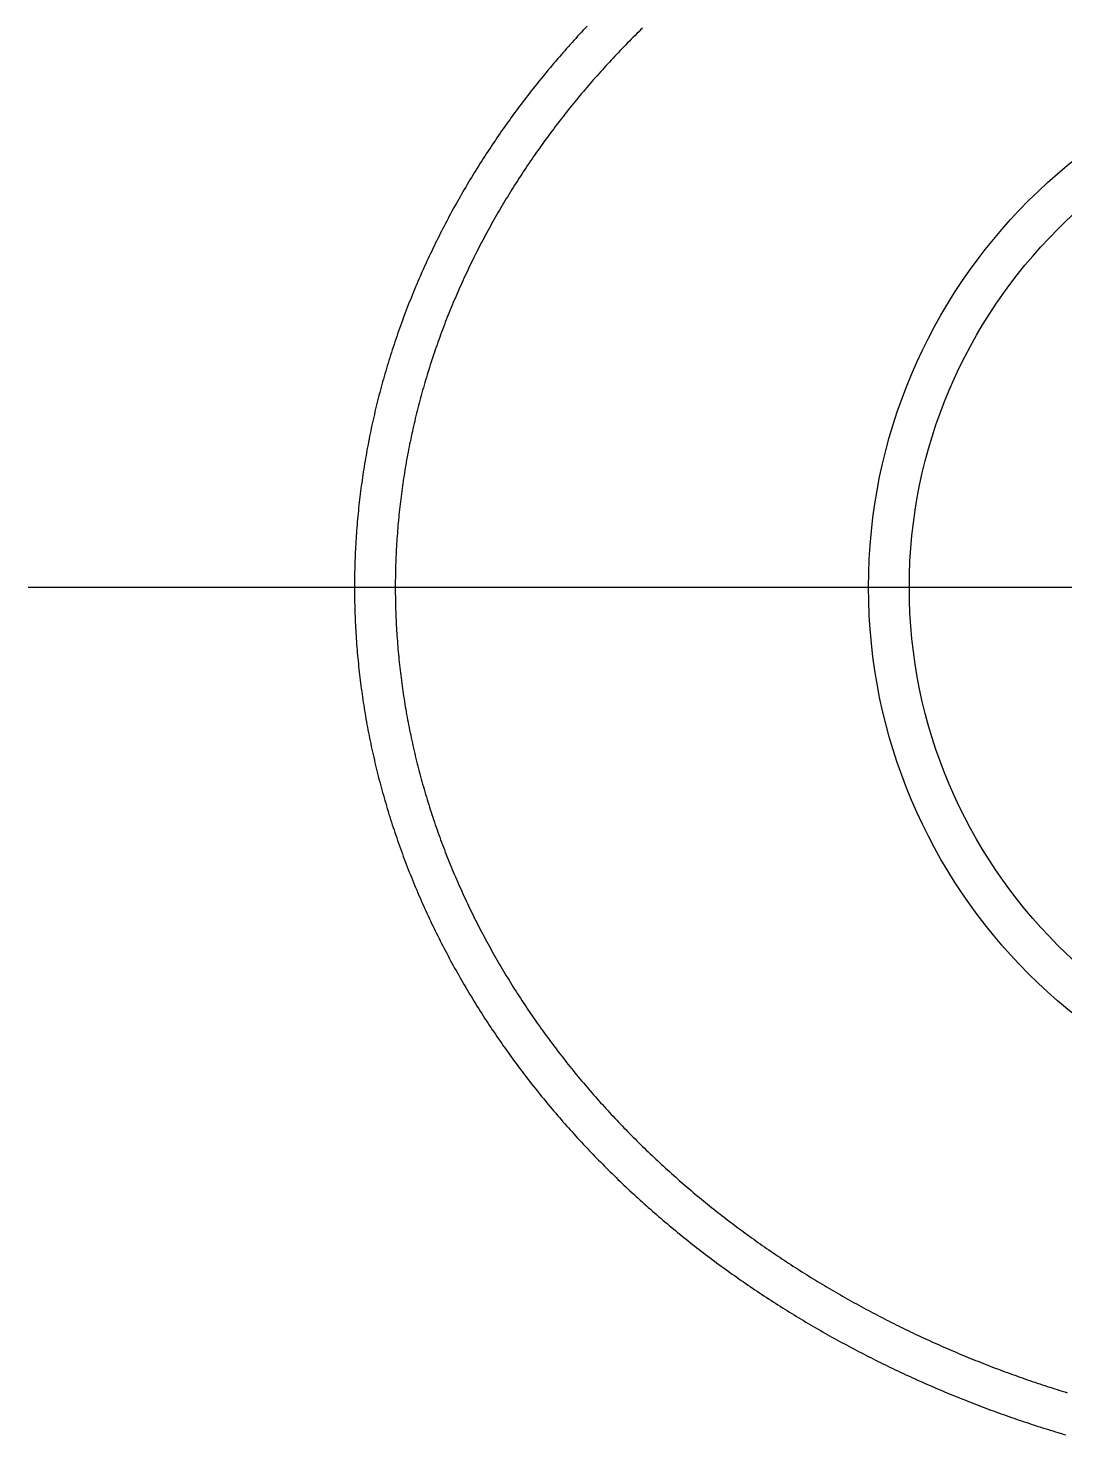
# Model space of a CAD drawing. Extents: x -27.8 to 48.3, y -20.8 to 20.1.
# Drawn here: x 31.27 to 37.63, y -5.19 to 3.42 of the extents above; entities that cross this region are included whole.
import ezdxf

# ---------------------------------------------------------------- set-up
doc = ezdxf.new("R2010")
doc.units = 0
doc.linetypes.add('CENTER', pattern=[50.8, 31.75, -6.35, 6.35, -6.35])
doc.layers.get('0').update_dxf_attribs({"linetype": 'CONTINUOUS'})
doc.layers.add('CENTER', color=1, linetype='CENTER')

msp = doc.modelspace()

# ---------------------------------------------------------------- linework, layer by layer
at = {"color": 7}
for points in [[(34.6996, 3.4364, 0), (34.6881, 3.4242, 0), (34.6765, 3.4119, 0), (34.665, 3.3995, 0), (34.6536, 3.3872, 0), (34.6422, 3.3748, 0), (34.6308, 3.3623, 0), (34.6194, 3.3498, 0), (34.6081, 3.3373, 0), (34.5968, 3.3248, 0), (34.5856, 3.3122, 0), (34.5743, 3.2996, 0), (34.5632, 3.2869, 0), (34.552, 3.2742, 0), (34.5409, 3.2615, 0), (34.5299, 3.2488, 0), (34.5188, 3.236, 0), (34.5078, 3.2232, 0), (34.4969, 3.2103, 0), (34.486, 3.1974, 0), (34.4751, 3.1845, 0), (34.4642, 3.1715, 0), (34.4534, 3.1585, 0), (34.4427, 3.1455, 0), (34.4319, 3.1324, 0), (34.4212, 3.1193, 0), (34.4106, 3.1062, 0), (34.4, 3.0931, 0), (34.3894, 3.0799, 0), (34.3789, 3.0666, 0), (34.3684, 3.0534, 0), (34.3579, 3.0401, 0), (34.3475, 3.0267, 0), (34.3371, 3.0133, 0), (34.3268, 3, 0), (34.3165, 2.9865, 0), (34.3062, 2.9731, 0), (34.296, 2.9596, 0), (34.2858, 2.946, 0), (34.2757, 2.9324, 0), (34.2656, 2.9188, 0), (34.2555, 2.9052, 0), (34.2455, 2.8915, 0), (34.2355, 2.8778, 0), (34.2256, 2.8641, 0), (34.2157, 2.8503, 0), (34.2058, 2.8365, 0), (34.196, 2.8227, 0), (34.1863, 2.8088, 0), (34.1765, 2.7949, 0), (34.1668, 2.781, 0), (34.1572, 2.767, 0), (34.1476, 2.753, 0), (34.1381, 2.739, 0), (34.1285, 2.7249, 0), (34.1191, 2.7108, 0), (34.1096, 2.6967, 0), (34.1003, 2.6825, 0), (34.0909, 2.6683, 0), (34.0816, 2.6541, 0), (34.0724, 2.6399, 0), (34.0632, 2.6256, 0), (34.054, 2.6112, 0), (34.0449, 2.5969, 0), (34.0358, 2.5825, 0), (34.0268, 2.5681, 0), (34.0178, 2.5536, 0), (34.0088, 2.5391, 0), (33.9999, 2.5246, 0), (33.9911, 2.5101, 0), (33.9823, 2.4955, 0), (33.9735, 2.4809, 0), (33.9648, 2.4662, 0), (33.9561, 2.4515, 0), (33.9475, 2.4368, 0), (33.9389, 2.4221, 0), (33.9304, 2.4073, 0), (33.9219, 2.3925, 0), (33.9135, 2.3777, 0), (33.9051, 2.3628, 0), (33.8967, 2.3479, 0), (33.8884, 2.333, 0), (33.8802, 2.318, 0), (33.872, 2.303, 0), (33.8638, 2.288, 0), (33.8557, 2.2729, 0), (33.8477, 2.2579, 0), (33.8397, 2.2428, 0), (33.8317, 2.2276, 0), (33.8238, 2.2125, 0), (33.816, 2.1973, 0), (33.8082, 2.182, 0), (33.8004, 2.1668, 0), (33.7927, 2.1515, 0), (33.7851, 2.1362, 0), (33.7775, 2.1209, 0), (33.7699, 2.1055, 0), (33.7624, 2.0901, 0), (33.755, 2.0747, 0), (33.7476, 2.0593, 0), (33.7402, 2.0438, 0), (33.733, 2.0283, 0), (33.7257, 2.0128, 0), (33.7185, 1.9972, 0), (33.7114, 1.9817, 0), (33.7043, 1.9661, 0), (33.6973, 1.9505, 0), (33.6903, 1.9348, 0), (33.6834, 1.9191, 0), (33.6765, 1.9035, 0), (33.6697, 1.8877, 0), (33.6629, 1.872, 0), (33.6562, 1.8562, 0), (33.6495, 1.8404, 0), (33.6429, 1.8246, 0), (33.6364, 1.8088, 0), (33.6299, 1.7929, 0), (33.6235, 1.777, 0), (33.6171, 1.7611, 0), (33.6107, 1.7452, 0), (33.6045, 1.7292, 0), (33.5982, 1.7133, 0), (33.5921, 1.6973, 0), (33.586, 1.6813, 0), (33.5799, 1.6652, 0), (33.5739, 1.6492, 0), (33.568, 1.6331, 0), (33.5621, 1.617, 0), (33.5562, 1.6009, 0), (33.5505, 1.5847, 0), (33.5447, 1.5686, 0), (33.5391, 1.5524, 0), (33.5335, 1.5362, 0), (33.5279, 1.5199, 0), (33.5224, 1.5037, 0), (33.517, 1.4874, 0), (33.5116, 1.4712, 0), (33.5063, 1.4549, 0), (33.501, 1.4386, 0), (33.4958, 1.4222, 0), (33.4907, 1.4059, 0), (33.4856, 1.3895, 0), (33.4806, 1.3731, 0), (33.4756, 1.3567, 0), (33.4707, 1.3403, 0), (33.4658, 1.3238, 0), (33.461, 1.3074, 0), (33.4563, 1.2909, 0), (33.4516, 1.2744, 0), (33.447, 1.2579, 0), (33.4424, 1.2414, 0), (33.4379, 1.2249, 0), (33.4335, 1.2083, 0), (33.4291, 1.1918, 0), (33.4248, 1.1752, 0), (33.4206, 1.1586, 0), (33.4164, 1.142, 0), (33.4122, 1.1253, 0), (33.4082, 1.1087, 0), (33.4041, 1.0921, 0), (33.4002, 1.0754, 0), (33.3963, 1.0587, 0), (33.3925, 1.042, 0), (33.3887, 1.0253, 0), (33.385, 1.0086, 0), (33.3813, 0.9919, 0), (33.3777, 0.9752, 0), (33.3742, 0.9584, 0), (33.3707, 0.9416, 0), (33.3673, 0.9249, 0), (33.364, 0.9081, 0), (33.3607, 0.8913, 0), (33.3575, 0.8745, 0), (33.3543, 0.8577, 0), (33.3512, 0.8409, 0), (33.3481, 0.824, 0), (33.3452, 0.8072, 0), (33.3422, 0.7903, 0), (33.3394, 0.7735, 0), (33.3366, 0.7566, 0), (33.3338, 0.7397, 0), (33.3312, 0.7228, 0), (33.3285, 0.7059, 0), (33.326, 0.689, 0), (33.3235, 0.6721, 0), (33.3211, 0.6552, 0), (33.3187, 0.6383, 0), (33.3164, 0.6213, 0), (33.3141, 0.6044, 0), (33.312, 0.5874, 0), (33.3098, 0.5705, 0), (33.3078, 0.5535, 0), (33.3058, 0.5365, 0), (33.3038, 0.5196, 0), (33.302, 0.5026, 0), (33.3002, 0.4856, 0), (33.2984, 0.4686, 0), (33.2967, 0.4516, 0), (33.2951, 0.4346, 0), (33.2935, 0.4176, 0), (33.292, 0.4006, 0), (33.2906, 0.3836, 0), (33.2892, 0.3665, 0), (33.2879, 0.3495, 0), (33.2866, 0.3325, 0), (33.2854, 0.3155, 0), (33.2843, 0.2984, 0), (33.2832, 0.2814, 0), (33.2822, 0.2643, 0), (33.2813, 0.2473, 0), (33.2804, 0.2303, 0), (33.2796, 0.2132, 0), (33.2789, 0.1962, 0), (33.2782, 0.1791, 0), (33.2775, 0.162, 0), (33.277, 0.145, 0), (33.2765, 0.1279, 0), (33.276, 0.1109, 0), (33.2757, 0.0938, 0), (33.2753, 0.0768, 0), (33.2751, 0.0597, 0), (33.2749, 0.0426, 0), (33.2748, 0.0256, 0), (33.2747, 0.0085, 0), (33.2747, -0.0085, 0), (33.2748, -0.0256, 0), (33.2749, -0.0427, 0), (33.2751, -0.0597, 0), (33.2754, -0.0768, 0), (33.2757, -0.0938, 0), (33.276, -0.1109, 0), (33.2765, -0.128, 0), (33.277, -0.145, 0), (33.2776, -0.1621, 0), (33.2782, -0.1791, 0), (33.2789, -0.1962, 0), (33.2796, -0.2132, 0), (33.2804, -0.2303, 0), (33.2813, -0.2473, 0), (33.2823, -0.2644, 0), (33.2833, -0.2814, 0), (33.2843, -0.2984, 0), (33.2855, -0.3155, 0), (33.2867, -0.3325, 0), (33.2879, -0.3495, 0), (33.2892, -0.3666, 0), (33.2906, -0.3836, 0), (33.292, -0.4006, 0), (33.2935, -0.4176, 0), (33.2951, -0.4346, 0), (33.2967, -0.4516, 0), (33.2984, -0.4686, 0), (33.3002, -0.4856, 0), (33.302, -0.5026, 0), (33.3038, -0.5196, 0), (33.3058, -0.5365, 0), (33.3078, -0.5535, 0), (33.3098, -0.5705, 0), (33.312, -0.5874, 0), (33.3141, -0.6044, 0), (33.3164, -0.6213, 0), (33.3187, -0.6383, 0), (33.3211, -0.6552, 0), (33.3235, -0.6721, 0), (33.326, -0.689, 0), (33.3285, -0.7059, 0), (33.3311, -0.7228, 0), (33.3338, -0.7397, 0), (33.3365, -0.7566, 0), (33.3393, -0.7735, 0), (33.3422, -0.7903, 0), (33.3451, -0.8072, 0), (33.3481, -0.824, 0), (33.3511, -0.8408, 0), (33.3543, -0.8577, 0), (33.3574, -0.8745, 0), (33.3606, -0.8913, 0), (33.3639, -0.9081, 0), (33.3673, -0.9249, 0), (33.3707, -0.9416, 0), (33.3742, -0.9584, 0), (33.3777, -0.9751, 0), (33.3813, -0.9919, 0), (33.3849, -1.0086, 0), (33.3887, -1.0253, 0), (33.3924, -1.042, 0), (33.3963, -1.0587, 0), (33.4002, -1.0754, 0), (33.4041, -1.092, 0), (33.4081, -1.1087, 0), (33.4122, -1.1253, 0), (33.4164, -1.142, 0), (33.4206, -1.1586, 0), (33.4248, -1.1752, 0), (33.4291, -1.1918, 0), (33.4335, -1.2083, 0), (33.438, -1.2249, 0), (33.4425, -1.2414, 0), (33.447, -1.2579, 0), (33.4516, -1.2744, 0), (33.4563, -1.2909, 0), (33.4611, -1.3074, 0), (33.4659, -1.3238, 0), (33.4707, -1.3403, 0), (33.4756, -1.3567, 0), (33.4806, -1.3731, 0), (33.4856, -1.3895, 0), (33.4907, -1.4059, 0), (33.4959, -1.4222, 0), (33.5011, -1.4385, 0), (33.5063, -1.4549, 0), (33.5116, -1.4712, 0), (33.517, -1.4874, 0), (33.5224, -1.5037, 0), (33.5279, -1.5199, 0), (33.5335, -1.5362, 0), (33.5391, -1.5524, 0), (33.5448, -1.5686, 0), (33.5505, -1.5847, 0), (33.5562, -1.6009, 0), (33.5621, -1.617, 0), (33.568, -1.6331, 0), (33.5739, -1.6492, 0), (33.5799, -1.6652, 0), (33.586, -1.6813, 0), (33.5921, -1.6973, 0), (33.5982, -1.7133, 0), (33.6044, -1.7293, 0), (33.6107, -1.7452, 0), (33.6171, -1.7611, 0), (33.6234, -1.7771, 0), (33.6299, -1.7929, 0), (33.6364, -1.8088, 0), (33.6429, -1.8246, 0), (33.6495, -1.8405, 0), (33.6562, -1.8562, 0), (33.6629, -1.872, 0), (33.6696, -1.8878, 0), (33.6765, -1.9035, 0), (33.6833, -1.9192, 0), (33.6903, -1.9349, 0), (33.6972, -1.9505, 0), (33.7043, -1.9661, 0), (33.7113, -1.9817, 0), (33.7185, -1.9973, 0), (33.7257, -2.0128, 0), (33.7329, -2.0284, 0), (33.7402, -2.0438, 0), (33.7475, -2.0593, 0), (33.7549, -2.0747, 0), (33.7624, -2.0902, 0), (33.7699, -2.1056, 0), (33.7774, -2.1209, 0), (33.785, -2.1362, 0), (33.7927, -2.1515, 0), (33.8004, -2.1668, 0), (33.8082, -2.1821, 0), (33.816, -2.1973, 0), (33.8238, -2.2125, 0), (33.8317, -2.2276, 0), (33.8397, -2.2428, 0), (33.8477, -2.2579, 0), (33.8557, -2.2729, 0), (33.8638, -2.288, 0), (33.872, -2.303, 0), (33.8802, -2.318, 0), (33.8884, -2.3329, 0), (33.8967, -2.3478, 0), (33.9051, -2.3627, 0), (33.9134, -2.3776, 0), (33.9219, -2.3924, 0), (33.9304, -2.4072, 0), (33.9389, -2.422, 0), (33.9475, -2.4367, 0), (33.9561, -2.4514, 0), (33.9648, -2.4661, 0), (33.9735, -2.4807, 0), (33.9822, -2.4954, 0), (33.991, -2.5099, 0), (33.9999, -2.5245, 0), (34.0088, -2.539, 0), (34.0177, -2.5535, 0), (34.0267, -2.568, 0), (34.0358, -2.5824, 0), (34.0448, -2.5968, 0), (34.054, -2.6111, 0), (34.0631, -2.6255, 0), (34.0723, -2.6398, 0), (34.0816, -2.654, 0), (34.0909, -2.6683, 0), (34.1002, -2.6825, 0), (34.1096, -2.6966, 0), (34.1191, -2.7108, 0), (34.1285, -2.7249, 0), (34.1381, -2.7389, 0), (34.1476, -2.753, 0), (34.1572, -2.767, 0), (34.1669, -2.781, 0), (34.1766, -2.7949, 0), (34.1863, -2.8088, 0), (34.1961, -2.8227, 0), (34.2059, -2.8365, 0), (34.2157, -2.8504, 0), (34.2256, -2.8641, 0), (34.2356, -2.8779, 0), (34.2455, -2.8916, 0), (34.2556, -2.9053, 0), (34.2656, -2.9189, 0), (34.2757, -2.9325, 0), (34.2859, -2.9461, 0), (34.2961, -2.9596, 0), (34.3063, -2.9731, 0), (34.3165, -2.9866, 0), (34.3268, -3, 0), (34.3372, -3.0135, 0), (34.3476, -3.0268, 0), (34.358, -3.0402, 0), (34.3684, -3.0535, 0), (34.3789, -3.0667, 0), (34.3895, -3.08, 0), (34.4001, -3.0932, 0), (34.4107, -3.1063, 0), (34.4213, -3.1195, 0), (34.432, -3.1325, 0), (34.4427, -3.1456, 0), (34.4535, -3.1586, 0), (34.4643, -3.1716, 0), (34.4751, -3.1846, 0), (34.486, -3.1975, 0), (34.4969, -3.2104, 0), (34.5079, -3.2232, 0), (34.5189, -3.236, 0), (34.5299, -3.2488, 0), (34.5409, -3.2616, 0), (34.552, -3.2743, 0), (34.5632, -3.287, 0), (34.5744, -3.2996, 0), (34.5856, -3.3122, 0), (34.5968, -3.3248, 0), (34.6081, -3.3373, 0), (34.6194, -3.3498, 0), (34.6308, -3.3623, 0), (34.6422, -3.3748, 0), (34.6536, -3.3872, 0), (34.665, -3.3995, 0), (34.6765, -3.4119, 0), (34.6881, -3.4242, 0), (34.6996, -3.4364, 0), (34.7112, -3.4487, 0), (34.7229, -3.4609, 0), (34.7346, -3.473, 0), (34.7463, -3.4852, 0), (34.758, -3.4973, 0), (34.7698, -3.5093, 0), (34.7816, -3.5213, 0), (34.7934, -3.5333, 0), (34.8053, -3.5453, 0), (34.8172, -3.5572, 0), (34.8292, -3.5691, 0), (34.8412, -3.581, 0), (34.8532, -3.5928, 0), (34.8652, -3.6046, 0), (34.8773, -3.6163, 0), (34.8894, -3.628, 0), (34.9016, -3.6397, 0), (34.9137, -3.6513, 0), (34.926, -3.6629, 0), (34.9382, -3.6745, 0), (34.9505, -3.686, 0), (34.9628, -3.6976, 0), (34.9751, -3.709, 0), (34.9875, -3.7205, 0), (34.9999, -3.7319, 0), (35.0124, -3.7432, 0), (35.0248, -3.7545, 0), (35.0373, -3.7658, 0), (35.0499, -3.7771, 0), (35.0624, -3.7883, 0), (35.075, -3.7995, 0), (35.0876, -3.8106, 0), (35.1003, -3.8218, 0), (35.113, -3.8328, 0), (35.1257, -3.8439, 0), (35.1384, -3.8549, 0), (35.1512, -3.8659, 0), (35.164, -3.8768, 0), (35.1769, -3.8877, 0), (35.1897, -3.8986, 0), (35.2026, -3.9094, 0), (35.2156, -3.9202, 0), (35.2285, -3.931, 0), (35.2415, -3.9417, 0), (35.2545, -3.9524, 0), (35.2676, -3.963, 0), (35.2807, -3.9736, 0), (35.2938, -3.9842, 0), (35.3069, -3.9948, 0), (35.3201, -4.0053, 0), (35.3332, -4.0157, 0), (35.3465, -4.0262, 0), (35.3597, -4.0366, 0), (35.373, -4.0469, 0), (35.3863, -4.0573, 0), (35.3996, -4.0676, 0), (35.413, -4.0778, 0), (35.4264, -4.0881, 0), (35.4398, -4.0982, 0), (35.4532, -4.1084, 0), (35.4667, -4.1185, 0), (35.4802, -4.1286, 0), (35.4937, -4.1386, 0), (35.5072, -4.1486, 0), (35.5208, -4.1586, 0), (35.5344, -4.1685, 0), (35.548, -4.1784, 0), (35.5617, -4.1883, 0), (35.5754, -4.1981, 0), (35.5891, -4.2079, 0), (35.6028, -4.2176, 0), (35.6166, -4.2274, 0), (35.6303, -4.237, 0), (35.6441, -4.2467, 0), (35.658, -4.2563, 0), (35.6718, -4.2658, 0), (35.6857, -4.2754, 0), (35.6996, -4.2849, 0), (35.7135, -4.2943, 0), (35.7275, -4.3037, 0), (35.7415, -4.3131, 0), (35.7555, -4.3225, 0), (35.7695, -4.3318, 0), (35.7836, -4.3411, 0), (35.7976, -4.3503, 0), (35.8117, -4.3595, 0), (35.8258, -4.3686, 0), (35.84, -4.3778, 0), (35.8542, -4.3869, 0), (35.8683, -4.3959, 0), (35.8826, -4.4049, 0), (35.8968, -4.4139, 0), (35.911, -4.4229, 0), (35.9253, -4.4318, 0), (35.9396, -4.4406, 0), (35.9539, -4.4495, 0), (35.9683, -4.4582, 0), (35.9827, -4.467, 0), (35.997, -4.4757, 0), (36.0115, -4.4844, 0), (36.0259, -4.4931, 0), (36.0403, -4.5017, 0), (36.0548, -4.5102, 0), (36.0693, -4.5188, 0), (36.0838, -4.5273, 0), (36.0983, -4.5357, 0), (36.1129, -4.5442, 0), (36.1275, -4.5525, 0), (36.1421, -4.5609, 0), (36.1567, -4.5692, 0), (36.1713, -4.5775, 0), (36.186, -4.5857, 0), (36.2007, -4.5939, 0), (36.2153, -4.6021, 0), (36.2301, -4.6102, 0), (36.2448, -4.6183, 0), (36.2595, -4.6263, 0), (36.2743, -4.6343, 0), (36.2891, -4.6423, 0), (36.3039, -4.6502, 0), (36.3187, -4.6582, 0), (36.3336, -4.666, 0), (36.3484, -4.6738, 0), (36.3633, -4.6816, 0), (36.3782, -4.6894, 0), (36.3931, -4.6971, 0), (36.408, -4.7048, 0), (36.423, -4.7124, 0), (36.4379, -4.72, 0), (36.4529, -4.7275, 0), (36.4679, -4.7351, 0), (36.4829, -4.7426, 0), (36.498, -4.75, 0), (36.513, -4.7574, 0), (36.5281, -4.7648, 0), (36.5432, -4.7721, 0), (36.5583, -4.7794, 0), (36.5734, -4.7867, 0), (36.5885, -4.7939, 0), (36.6036, -4.8011, 0), (36.6188, -4.8082, 0), (36.634, -4.8153, 0), (36.6492, -4.8224, 0), (36.6644, -4.8294, 0), (36.6796, -4.8364, 0), (36.6948, -4.8434, 0), (36.7101, -4.8503, 0), (36.7253, -4.8572, 0), (36.7406, -4.8641, 0), (36.7559, -4.8709, 0), (36.7712, -4.8776, 0), (36.7865, -4.8844, 0), (36.8019, -4.8911, 0), (36.8172, -4.8977, 0), (36.8326, -4.9044, 0), (36.848, -4.9109, 0), (36.8634, -4.9175, 0), (36.8788, -4.924, 0), (36.8942, -4.9305, 0), (36.9097, -4.9369, 0), (36.9251, -4.9433, 0), (36.9406, -4.9497, 0), (36.956, -4.956, 0), (36.9715, -4.9623, 0), (36.987, -4.9685, 0), (37.0026, -4.9748, 0), (37.0181, -4.9809, 0), (37.0336, -4.9871, 0), (37.0492, -4.9932, 0), (37.0648, -4.9992, 0), (37.0804, -5.0053, 0), (37.096, -5.0113, 0), (37.1116, -5.0172, 0), (37.1272, -5.0231, 0), (37.1428, -5.029, 0), (37.1585, -5.0348, 0), (37.1741, -5.0407, 0), (37.1898, -5.0464, 0), (37.2055, -5.0522, 0), (37.2212, -5.0579, 0), (37.2369, -5.0635, 0), (37.2526, -5.0691, 0), (37.2684, -5.0747, 0), (37.2841, -5.0803, 0), (37.2999, -5.0858, 0), (37.3157, -5.0912, 0), (37.3314, -5.0967, 0), (37.3472, -5.1021, 0), (37.363, -5.1075, 0), (37.3789, -5.1128, 0), (37.3947, -5.1181, 0), (37.4105, -5.1233, 0), (37.4264, -5.1285, 0), (37.4423, -5.1337, 0), (37.4581, -5.1389, 0), (37.474, -5.144, 0), (37.4899, -5.149, 0), (37.5058, -5.1541, 0), (37.5217, -5.1591, 0), (37.5377, -5.164, 0), (37.5536, -5.1689, 0), (37.5696, -5.1738, 0), (37.5855, -5.1787, 0), (37.6015, -5.1835, 0), (37.6175, -5.1883, 0), (37.6335, -5.193, 0)], [(35.0398, 3.4256, 0), (35.0282, 3.4143, 0), (35.0167, 3.403, 0), (35.0053, 3.3916, 0), (34.9938, 3.3802, 0), (34.9824, 3.3688, 0), (34.971, 3.3574, 0), (34.9597, 3.3459, 0), (34.9484, 3.3344, 0), (34.9371, 3.3228, 0), (34.9259, 3.3113, 0), (34.9147, 3.2997, 0), (34.9035, 3.288, 0), (34.8924, 3.2764, 0), (34.8813, 3.2647, 0), (34.8702, 3.2529, 0), (34.8592, 3.2412, 0), (34.8482, 3.2294, 0), (34.8372, 3.2175, 0), (34.8263, 3.2056, 0), (34.8154, 3.1938, 0), (34.8045, 3.1818, 0), (34.7937, 3.1699, 0), (34.7829, 3.1579, 0), (34.7722, 3.1458, 0), (34.7614, 3.1338, 0), (34.7508, 3.1217, 0), (34.7401, 3.1096, 0), (34.7295, 3.0974, 0), (34.7189, 3.0852, 0), (34.7084, 3.073, 0), (34.6979, 3.0607, 0), (34.6874, 3.0484, 0), (34.677, 3.0361, 0), (34.6666, 3.0238, 0), (34.6562, 3.0114, 0), (34.6459, 2.999, 0), (34.6356, 2.9865, 0), (34.6254, 2.9741, 0), (34.6151, 2.9615, 0), (34.605, 2.949, 0), (34.5948, 2.9364, 0), (34.5847, 2.9238, 0), (34.5747, 2.9112, 0), (34.5646, 2.8985, 0), (34.5547, 2.8858, 0), (34.5447, 2.8731, 0), (34.5348, 2.8603, 0), (34.5249, 2.8476, 0), (34.5151, 2.8347, 0), (34.5053, 2.8219, 0), (34.4956, 2.809, 0), (34.4858, 2.7961, 0), (34.4762, 2.7831, 0), (34.4665, 2.7701, 0), (34.4569, 2.7571, 0), (34.4474, 2.7441, 0), (34.4379, 2.731, 0), (34.4284, 2.7179, 0), (34.4189, 2.7048, 0), (34.4095, 2.6916, 0), (34.4002, 2.6784, 0), (34.3909, 2.6652, 0), (34.3816, 2.6519, 0), (34.3724, 2.6386, 0), (34.3632, 2.6253, 0), (34.354, 2.612, 0), (34.3449, 2.5986, 0), (34.3358, 2.5852, 0), (34.3268, 2.5718, 0), (34.3178, 2.5583, 0), (34.3089, 2.5448, 0), (34.3, 2.5313, 0), (34.2911, 2.5177, 0), (34.2823, 2.5041, 0), (34.2735, 2.4905, 0), (34.2648, 2.4768, 0), (34.2561, 2.4632, 0), (34.2475, 2.4495, 0), (34.2389, 2.4357, 0), (34.2303, 2.4219, 0), (34.2218, 2.4082, 0), (34.2133, 2.3943, 0), (34.2049, 2.3805, 0), (34.1965, 2.3666, 0), (34.1881, 2.3527, 0), (34.1798, 2.3387, 0), (34.1716, 2.3247, 0), (34.1634, 2.3107, 0), (34.1552, 2.2967, 0), (34.1471, 2.2826, 0), (34.139, 2.2685, 0), (34.131, 2.2544, 0), (34.123, 2.2403, 0), (34.1151, 2.2261, 0), (34.1072, 2.2119, 0), (34.0993, 2.1977, 0), (34.0915, 2.1834, 0), (34.0838, 2.1691, 0), (34.0761, 2.1548, 0), (34.0684, 2.1404, 0), (34.0608, 2.1261, 0), (34.0532, 2.1117, 0), (34.0457, 2.0972, 0), (34.0382, 2.0828, 0), (34.0308, 2.0683, 0), (34.0234, 2.0538, 0), (34.0161, 2.0393, 0), (34.0088, 2.0248, 0), (34.0016, 2.0102, 0), (33.9944, 1.9956, 0), (33.9873, 1.9809, 0), (33.9802, 1.9663, 0), (33.9732, 1.9516, 0), (33.9662, 1.9369, 0), (33.9593, 1.9222, 0), (33.9524, 1.9074, 0), (33.9456, 1.8927, 0), (33.9388, 1.8779, 0), (33.9321, 1.8631, 0), (33.9254, 1.8482, 0), (33.9188, 1.8334, 0), (33.9122, 1.8185, 0), (33.9057, 1.8035, 0), (33.8992, 1.7886, 0), (33.8928, 1.7737, 0), (33.8864, 1.7587, 0), (33.8801, 1.7437, 0), (33.8738, 1.7287, 0), (33.8676, 1.7136, 0), (33.8614, 1.6986, 0), (33.8553, 1.6835, 0), (33.8492, 1.6684, 0), (33.8432, 1.6533, 0), (33.8373, 1.6381, 0), (33.8313, 1.623, 0), (33.8255, 1.6078, 0), (33.8197, 1.5926, 0), (33.8139, 1.5774, 0), (33.8082, 1.5621, 0), (33.8026, 1.5469, 0), (33.797, 1.5316, 0), (33.7915, 1.5163, 0), (33.786, 1.501, 0), (33.7806, 1.4856, 0), (33.7752, 1.4703, 0), (33.7699, 1.4549, 0), (33.7646, 1.4395, 0), (33.7594, 1.4241, 0), (33.7543, 1.4087, 0), (33.7492, 1.3932, 0), (33.7441, 1.3778, 0), (33.7391, 1.3623, 0), (33.7342, 1.3468, 0), (33.7293, 1.3313, 0), (33.7245, 1.3158, 0), (33.7197, 1.3002, 0), (33.715, 1.2847, 0), (33.7103, 1.2691, 0), (33.7057, 1.2535, 0), (33.7012, 1.2379, 0), (33.6967, 1.2223, 0), (33.6923, 1.2067, 0), (33.6879, 1.191, 0), (33.6836, 1.1754, 0), (33.6793, 1.1597, 0), (33.6751, 1.144, 0), (33.671, 1.1283, 0), (33.6669, 1.1126, 0), (33.6628, 1.0969, 0), (33.6589, 1.0811, 0), (33.6549, 1.0654, 0), (33.6511, 1.0496, 0), (33.6473, 1.0338, 0), (33.6435, 1.0181, 0), (33.6398, 1.0023, 0), (33.6362, 0.9865, 0), (33.6326, 0.9706, 0), (33.6291, 0.9548, 0), (33.6256, 0.939, 0), (33.6222, 0.9231, 0), (33.6189, 0.9072, 0), (33.6156, 0.8914, 0), (33.6124, 0.8755, 0), (33.6092, 0.8596, 0), (33.6061, 0.8437, 0), (33.603, 0.8278, 0), (33.6, 0.8118, 0), (33.5971, 0.7959, 0), (33.5942, 0.78, 0), (33.5914, 0.764, 0), (33.5886, 0.748, 0), (33.5859, 0.7321, 0), (33.5833, 0.7161, 0), (33.5807, 0.7001, 0), (33.5781, 0.6841, 0), (33.5757, 0.6681, 0), (33.5732, 0.6521, 0), (33.5709, 0.6361, 0), (33.5686, 0.6201, 0), (33.5663, 0.6041, 0), (33.5642, 0.588, 0), (33.562, 0.572, 0), (33.56, 0.5559, 0), (33.558, 0.5399, 0), (33.556, 0.5238, 0), (33.5541, 0.5078, 0), (33.5523, 0.4917, 0), (33.5505, 0.4756, 0), (33.5488, 0.4595, 0), (33.5471, 0.4435, 0), (33.5455, 0.4274, 0), (33.544, 0.4113, 0), (33.5425, 0.3952, 0), (33.5411, 0.3791, 0), (33.5397, 0.363, 0), (33.5384, 0.3469, 0), (33.5372, 0.3308, 0), (33.536, 0.3146, 0), (33.5349, 0.2985, 0), (33.5338, 0.2824, 0), (33.5328, 0.2663, 0), (33.5318, 0.2501, 0), (33.5309, 0.234, 0), (33.5301, 0.2179, 0), (33.5293, 0.2018, 0), (33.5286, 0.1856, 0), (33.528, 0.1695, 0), (33.5274, 0.1533, 0), (33.5268, 0.1372, 0), (33.5264, 0.1211, 0), (33.526, 0.1049, 0), (33.5256, 0.0888, 0), (33.5253, 0.0726, 0), (33.5251, 0.0565, 0), (33.5249, 0.0404, 0), (33.5248, 0.0242, 0), (33.5247, 0.0081, 0), (33.5247, -0.0081, 0), (33.5248, -0.0242, 0), (33.5249, -0.0404, 0), (33.5251, -0.0565, 0), (33.5253, -0.0727, 0), (33.5256, -0.0888, 0), (33.526, -0.1049, 0), (33.5264, -0.1211, 0), (33.5269, -0.1372, 0), (33.5274, -0.1534, 0), (33.528, -0.1695, 0), (33.5286, -0.1856, 0), (33.5294, -0.2018, 0), (33.5301, -0.2179, 0), (33.531, -0.234, 0), (33.5319, -0.2502, 0), (33.5328, -0.2663, 0), (33.5338, -0.2824, 0), (33.5349, -0.2985, 0), (33.536, -0.3147, 0), (33.5372, -0.3308, 0), (33.5384, -0.3469, 0), (33.5397, -0.363, 0), (33.5411, -0.3791, 0), (33.5425, -0.3952, 0), (33.544, -0.4113, 0), (33.5455, -0.4274, 0), (33.5471, -0.4435, 0), (33.5488, -0.4596, 0), (33.5505, -0.4756, 0), (33.5523, -0.4917, 0), (33.5541, -0.5078, 0), (33.556, -0.5238, 0), (33.5579, -0.5399, 0), (33.56, -0.556, 0), (33.562, -0.572, 0), (33.5641, -0.588, 0), (33.5663, -0.6041, 0), (33.5686, -0.6201, 0), (33.5709, -0.6361, 0), (33.5732, -0.6521, 0), (33.5756, -0.6681, 0), (33.5781, -0.6841, 0), (33.5806, -0.7001, 0), (33.5832, -0.7161, 0), (33.5859, -0.7321, 0), (33.5886, -0.748, 0), (33.5914, -0.764, 0), (33.5942, -0.7799, 0), (33.5971, -0.7959, 0), (33.6, -0.8118, 0), (33.603, -0.8277, 0), (33.6061, -0.8437, 0), (33.6092, -0.8596, 0), (33.6123, -0.8755, 0), (33.6156, -0.8913, 0), (33.6189, -0.9072, 0), (33.6222, -0.9231, 0), (33.6256, -0.9389, 0), (33.6291, -0.9548, 0), (33.6326, -0.9706, 0), (33.6362, -0.9864, 0), (33.6398, -1.0023, 0), (33.6435, -1.018, 0), (33.6473, -1.0338, 0), (33.6511, -1.0496, 0), (33.6549, -1.0654, 0), (33.6588, -1.0811, 0), (33.6628, -1.0969, 0), (33.6669, -1.1126, 0), (33.671, -1.1283, 0), (33.6751, -1.144, 0), (33.6793, -1.1597, 0), (33.6836, -1.1754, 0), (33.6879, -1.191, 0), (33.6923, -1.2067, 0), (33.6967, -1.2223, 0), (33.7012, -1.2379, 0), (33.7058, -1.2535, 0), (33.7104, -1.2691, 0), (33.715, -1.2847, 0), (33.7197, -1.3002, 0), (33.7245, -1.3158, 0), (33.7293, -1.3313, 0), (33.7342, -1.3468, 0), (33.7391, -1.3623, 0), (33.7441, -1.3778, 0), (33.7492, -1.3932, 0), (33.7543, -1.4087, 0), (33.7594, -1.4241, 0), (33.7646, -1.4395, 0), (33.7699, -1.4549, 0), (33.7752, -1.4703, 0), (33.7806, -1.4856, 0), (33.786, -1.501, 0), (33.7915, -1.5163, 0), (33.797, -1.5316, 0), (33.8026, -1.5469, 0), (33.8083, -1.5621, 0), (33.8139, -1.5774, 0), (33.8197, -1.5926, 0), (33.8255, -1.6078, 0), (33.8313, -1.623, 0), (33.8372, -1.6381, 0), (33.8432, -1.6533, 0), (33.8492, -1.6684, 0), (33.8553, -1.6835, 0), (33.8614, -1.6986, 0), (33.8675, -1.7137, 0), (33.8738, -1.7287, 0), (33.88, -1.7437, 0), (33.8864, -1.7587, 0), (33.8927, -1.7737, 0), (33.8992, -1.7887, 0), (33.9056, -1.8036, 0), (33.9122, -1.8185, 0), (33.9187, -1.8334, 0), (33.9254, -1.8482, 0), (33.932, -1.8631, 0), (33.9388, -1.8779, 0), (33.9455, -1.8927, 0), (33.9524, -1.9075, 0), (33.9593, -1.9222, 0), (33.9662, -1.9369, 0), (33.9732, -1.9516, 0), (33.9802, -1.9663, 0), (33.9873, -1.981, 0), (33.9944, -1.9956, 0), (34.0016, -2.0102, 0), (34.0088, -2.0248, 0), (34.0161, -2.0393, 0), (34.0234, -2.0539, 0), (34.0308, -2.0684, 0), (34.0382, -2.0828, 0), (34.0457, -2.0973, 0), (34.0532, -2.1117, 0), (34.0608, -2.1261, 0), (34.0684, -2.1404, 0), (34.076, -2.1548, 0), (34.0837, -2.1691, 0), (34.0915, -2.1834, 0), (34.0993, -2.1976, 0), (34.1071, -2.2118, 0), (34.115, -2.226, 0), (34.123, -2.2402, 0), (34.131, -2.2544, 0), (34.139, -2.2685, 0), (34.1471, -2.2826, 0), (34.1552, -2.2966, 0), (34.1633, -2.3106, 0), (34.1716, -2.3246, 0), (34.1798, -2.3386, 0), (34.1881, -2.3525, 0), (34.1964, -2.3665, 0), (34.2048, -2.3804, 0), (34.2133, -2.3942, 0), (34.2217, -2.408, 0), (34.2303, -2.4218, 0), (34.2388, -2.4356, 0), (34.2474, -2.4493, 0), (34.2561, -2.4631, 0), (34.2648, -2.4768, 0), (34.2735, -2.4904, 0), (34.2823, -2.504, 0), (34.2911, -2.5176, 0), (34.3, -2.5312, 0), (34.3089, -2.5447, 0), (34.3178, -2.5582, 0), (34.3268, -2.5717, 0), (34.3358, -2.5852, 0), (34.3449, -2.5986, 0), (34.354, -2.612, 0), (34.3632, -2.6253, 0), (34.3724, -2.6386, 0), (34.3816, -2.6519, 0), (34.3909, -2.6652, 0), (34.4002, -2.6784, 0), (34.4096, -2.6916, 0), (34.419, -2.7048, 0), (34.4284, -2.7179, 0), (34.4379, -2.731, 0), (34.4474, -2.7441, 0), (34.457, -2.7572, 0), (34.4666, -2.7702, 0), (34.4762, -2.7832, 0), (34.4859, -2.7961, 0), (34.4956, -2.8091, 0), (34.5054, -2.8219, 0), (34.5152, -2.8348, 0), (34.525, -2.8476, 0), (34.5349, -2.8604, 0), (34.5448, -2.8732, 0), (34.5547, -2.8859, 0), (34.5647, -2.8986, 0), (34.5747, -2.9113, 0), (34.5848, -2.9239, 0), (34.5949, -2.9365, 0), (34.605, -2.9491, 0), (34.6152, -2.9616, 0), (34.6254, -2.9741, 0), (34.6357, -2.9866, 0), (34.646, -2.9991, 0), (34.6563, -3.0115, 0), (34.6666, -3.0238, 0), (34.677, -3.0362, 0), (34.6874, -3.0485, 0), (34.6979, -3.0608, 0), (34.7084, -3.073, 0), (34.7189, -3.0852, 0), (34.7295, -3.0974, 0), (34.7401, -3.1096, 0), (34.7508, -3.1217, 0), (34.7615, -3.1338, 0), (34.7722, -3.1458, 0), (34.7829, -3.1579, 0), (34.7937, -3.1699, 0), (34.8045, -3.1818, 0), (34.8154, -3.1938, 0), (34.8263, -3.2057, 0), (34.8372, -3.2175, 0), (34.8482, -3.2294, 0), (34.8592, -3.2412, 0), (34.8702, -3.2529, 0), (34.8813, -3.2647, 0), (34.8924, -3.2764, 0), (34.9035, -3.288, 0), (34.9147, -3.2997, 0), (34.9259, -3.3113, 0), (34.9371, -3.3229, 0), (34.9484, -3.3344, 0), (34.9597, -3.3459, 0), (34.971, -3.3574, 0), (34.9824, -3.3688, 0), (34.9938, -3.3803, 0), (35.0053, -3.3916, 0), (35.0167, -3.403, 0), (35.0282, -3.4143, 0), (35.0398, -3.4256, 0), (35.0513, -3.4368, 0), (35.0629, -3.448, 0), (35.0746, -3.4592, 0), (35.0862, -3.4704, 0), (35.0979, -3.4815, 0), (35.1097, -3.4926, 0), (35.1214, -3.5036, 0), (35.1332, -3.5147, 0), (35.145, -3.5256, 0), (35.1569, -3.5366, 0), (35.1688, -3.5475, 0), (35.1807, -3.5584, 0), (35.1927, -3.5692, 0), (35.2046, -3.5801, 0), (35.2166, -3.5909, 0), (35.2287, -3.6016, 0), (35.2408, -3.6123, 0), (35.2529, -3.623, 0), (35.265, -3.6337, 0), (35.2772, -3.6443, 0), (35.2894, -3.6549, 0), (35.3016, -3.6654, 0), (35.3138, -3.676, 0), (35.3261, -3.6865, 0), (35.3384, -3.6969, 0), (35.3508, -3.7073, 0), (35.3631, -3.7177, 0), (35.3755, -3.7281, 0), (35.388, -3.7384, 0), (35.4004, -3.7487, 0), (35.4129, -3.7589, 0), (35.4254, -3.7692, 0), (35.438, -3.7793, 0), (35.4506, -3.7895, 0), (35.4632, -3.7996, 0), (35.4758, -3.8097, 0), (35.4884, -3.8197, 0), (35.5011, -3.8298, 0), (35.5138, -3.8398, 0), (35.5266, -3.8497, 0), (35.5394, -3.8596, 0), (35.5521, -3.8695, 0), (35.565, -3.8794, 0), (35.5778, -3.8892, 0), (35.5907, -3.8989, 0), (35.6036, -3.9087, 0), (35.6165, -3.9184, 0), (35.6295, -3.9281, 0), (35.6425, -3.9377, 0), (35.6555, -3.9473, 0), (35.6685, -3.9569, 0), (35.6816, -3.9664, 0), (35.6947, -3.9759, 0), (35.7078, -3.9854, 0), (35.7209, -3.9949, 0), (35.7341, -4.0042, 0), (35.7473, -4.0136, 0), (35.7605, -4.0229, 0), (35.7737, -4.0323, 0), (35.787, -4.0415, 0), (35.8003, -4.0507, 0), (35.8136, -4.0599, 0), (35.827, -4.0691, 0), (35.8403, -4.0782, 0), (35.8537, -4.0873, 0), (35.8671, -4.0964, 0), (35.8806, -4.1054, 0), (35.894, -4.1144, 0), (35.9075, -4.1233, 0), (35.921, -4.1322, 0), (35.9345, -4.1411, 0), (35.9481, -4.15, 0), (35.9617, -4.1588, 0), (35.9753, -4.1675, 0), (35.9889, -4.1763, 0), (36.0025, -4.185, 0), (36.0162, -4.1937, 0), (36.0299, -4.2023, 0), (36.0436, -4.2109, 0), (36.0574, -4.2195, 0), (36.0711, -4.228, 0), (36.0849, -4.2365, 0), (36.0987, -4.245, 0), (36.1125, -4.2534, 0), (36.1264, -4.2618, 0), (36.1402, -4.2701, 0), (36.1541, -4.2784, 0), (36.168, -4.2867, 0), (36.1819, -4.295, 0), (36.1959, -4.3032, 0), (36.2098, -4.3114, 0), (36.2238, -4.3195, 0), (36.2378, -4.3276, 0), (36.2519, -4.3357, 0), (36.2659, -4.3437, 0), (36.28, -4.3517, 0), (36.2941, -4.3597, 0), (36.3082, -4.3676, 0), (36.3223, -4.3755, 0), (36.3365, -4.3834, 0), (36.3506, -4.3912, 0), (36.3648, -4.399, 0), (36.379, -4.4067, 0), (36.3932, -4.4144, 0), (36.4075, -4.4221, 0), (36.4217, -4.4298, 0), (36.436, -4.4374, 0), (36.4503, -4.4449, 0), (36.4646, -4.4525, 0), (36.4789, -4.46, 0), (36.4933, -4.4674, 0), (36.5077, -4.4749, 0), (36.522, -4.4823, 0), (36.5364, -4.4896, 0), (36.5509, -4.4969, 0), (36.5653, -4.5042, 0), (36.5797, -4.5115, 0), (36.5942, -4.5187, 0), (36.6087, -4.5259, 0), (36.6232, -4.533, 0), (36.6377, -4.5401, 0), (36.6522, -4.5472, 0), (36.6668, -4.5542, 0), (36.6813, -4.5612, 0), (36.6959, -4.5682, 0), (36.7105, -4.5751, 0), (36.7251, -4.582, 0), (36.7398, -4.5888, 0), (36.7544, -4.5956, 0), (36.7691, -4.6024, 0), (36.7837, -4.6092, 0), (36.7984, -4.6159, 0), (36.8131, -4.6226, 0), (36.8278, -4.6292, 0), (36.8426, -4.6358, 0), (36.8573, -4.6424, 0), (36.8721, -4.6489, 0), (36.8869, -4.6554, 0), (36.9016, -4.6618, 0), (36.9164, -4.6683, 0), (36.9313, -4.6746, 0), (36.9461, -4.681, 0), (36.9609, -4.6873, 0), (36.9758, -4.6936, 0), (36.9907, -4.6998, 0), (37.0056, -4.706, 0), (37.0205, -4.7122, 0), (37.0354, -4.7184, 0), (37.0503, -4.7245, 0), (37.0653, -4.7305, 0), (37.0802, -4.7366, 0), (37.0952, -4.7425, 0), (37.1102, -4.7485, 0), (37.1252, -4.7544, 0), (37.1402, -4.7603, 0), (37.1552, -4.7662, 0), (37.1703, -4.772, 0), (37.1853, -4.7778, 0), (37.2004, -4.7835, 0), (37.2155, -4.7892, 0), (37.2306, -4.7949, 0), (37.2457, -4.8005, 0), (37.2608, -4.8061, 0), (37.2759, -4.8117, 0), (37.291, -4.8172, 0), (37.3062, -4.8227, 0), (37.3214, -4.8282, 0), (37.3365, -4.8336, 0), (37.3517, -4.839, 0), (37.3669, -4.8444, 0), (37.3821, -4.8497, 0), (37.3974, -4.855, 0), (37.4126, -4.8602, 0), (37.4279, -4.8654, 0), (37.4431, -4.8706, 0), (37.4584, -4.8758, 0), (37.4737, -4.8809, 0), (37.489, -4.8859, 0), (37.5043, -4.891, 0), (37.5196, -4.896, 0), (37.5349, -4.9009, 0), (37.5503, -4.9059, 0), (37.5656, -4.9108, 0), (37.581, -4.9156, 0), (37.5963, -4.9204, 0), (37.6117, -4.9252, 0), (37.6271, -4.93, 0), (37.6425, -4.9347, 0)]]:
    msp.add_polyline3d(points, dxfattribs=at)
at = {"color": 7, "linetype": 'CONTINUOUS'}
for radius in [3.35, 3.1]:
    msp.add_circle((39.7747, 0), radius, dxfattribs=at)
at = {"layer": 'CENTER', "color": 1, "linetype": 'CENTER'}
msp.add_line((31.2747, 0), (48.2747, 0), dxfattribs=at)

doc.saveas('drawing.dxf')
